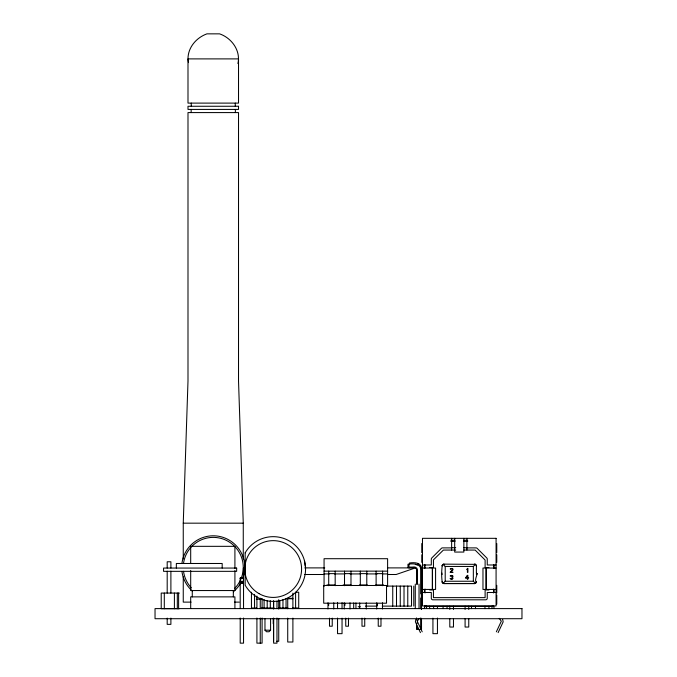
<?xml version="1.0" encoding="UTF-8"?>
<svg xmlns="http://www.w3.org/2000/svg" width="677" height="677" viewBox="0 0 677 677"><rect width="100%" height="100%" fill="white"/><g stroke="black" fill="none" stroke-linecap="round" stroke-linejoin="round"><path stroke-width="1.02" d="M432.451 589.439L432.451 568.037M421.356 567.901L421.348 609.334M442.166 581.915L442.157 581.738A1.836 1.836 0 0 0 443.994 583.566L442.225 582.212A0.948 0.474 -90 0 1 442.166 581.915C441.404 575.298 441.556 572.403 442.166 565.777A0.948 0.474 -90 0 1 442.225 565.481L443.994 564.127A1.836 1.836 0 0 0 442.157 565.964L442.166 565.777M476.396 574.553C478.698 571.777 473.688 581.103 476.388 581.915A0.948 0.474 -90 0 1 476.337 582.212L475.051 583.506A0.999 0.499 0 0 1 474.695 583.566L474.569 583.566A1.836 1.836 0 0 0 476.396 581.738L476.388 581.915M183.255 558.965L183.255 523.169L187.994 381.041L187.994 112.585L238.524 112.585L238.524 381.041L243.263 523.169L243.263 558.965M424.775 605.949L424.31 608.589A7.811 7.726 -25.2 0 0 424.775 605.949L425.334 605.687A1.532 1.515 -25.2 0 0 425.875 606.152A1.515 1.498 -25.2 0 0 426.569 606.313L491.993 606.313A1.515 1.498 25.7 0 0 492.357 606.27M442.157 574.553L441.455 573.851L442.157 573.148M426.518 607.912L426.713 606.313M237.915 63.562C240.885 50.631 231.636 37.963 219.576 33.85L206.942 33.85C196.406 37.65 187.952 47.348 187.994 58.891L187.994 103.107L238.524 103.107L238.524 58.891L187.994 58.891L188.485 62.631M496.351 631.827L501.318 621.215L499.237 618.355M498.111 632.656L503.163 621.858L502.664 619.43M415.89 619.43L415.39 621.858L420.451 632.656M419.317 618.355L417.235 621.215L422.211 631.827M270.572 618.693L270.572 630.194L269.014 631.751L266.526 631.751L264.969 630.194L264.969 618.693M443.113 583.346L445.212 581.247L473.341 581.247L475.44 583.346M443.113 564.347L445.212 566.446L473.341 566.446L475.44 564.347L476.337 565.481A0.948 0.474 -90 0 1 476.396 565.777L476.396 573.148L477.107 573.851M183.255 523.169L243.263 523.169M450.831 540.263L455.054 540.263M463.5 540.263L467.731 540.263M450.84 541.38L455.054 541.38M463.5 541.38L467.722 541.38M451.635 547.735L455.714 547.735M463.863 547.735L466.918 547.735M451.635 547.888L442.496 547.888A1.532 1.532 0 0 0 441.412 548.336L431.757 558A1.532 1.532 0 0 0 431.308 559.084L431.308 564.982L422.482 564.982M466.918 547.888L476.066 547.888A1.532 1.532 0 0 1 477.141 548.336L486.805 558A1.532 1.532 0 0 1 487.254 559.084L487.254 564.982L496.08 564.982M455.714 550.062L443.41 550.062L433.449 559.845L433.449 567.521L429.658 567.521M463.863 550.062L475.144 550.062L485.113 560.031L485.113 567.521L488.904 567.521M443.74 564.144L475.44 564.347M409.627 567.098L415.306 567.098M304.709 567.893L324.748 567.893M388.031 567.893L415.45 567.893L396.155 574.502L387.735 574.502M422.482 568.037L435.582 568.037L435.582 589.439L422.482 589.439M496.08 568.037L482.972 568.037L482.972 589.439L496.08 589.439M324.063 571.143L387.608 571.143M328.709 573.631L335.174 573.631M344.508 573.631L350.982 573.631M360.316 573.631L366.782 573.631M376.116 573.631L382.59 573.631M324.063 573.918L329.267 573.918M334.48 573.918L344.898 573.918M350.102 573.918L360.519 573.918M366.773 573.918L377.191 573.918M382.395 573.918L387.608 573.918M304.608 574.502L324.596 574.502M240.2 578.158L243.542 578.158M240.2 578.403L243.542 578.403M240.2 581.382L243.542 581.315M240.2 581.475L243.542 581.475M240.2 581.594L243.542 581.594M240.2 581.738L243.542 581.738M240.2 581.915L243.542 581.915M240.2 582.118L243.542 582.118M240.2 582.338L243.542 582.338M240.2 582.575L243.542 582.575M240.2 582.821L243.542 582.821M240.2 583.075L243.542 583.075M443.74 583.557L474.695 583.566L443.858 583.566M326.906 584.945L334.827 584.945M343.154 584.945L351.075 584.945M359.402 584.945L367.323 584.945M375.65 584.945L383.571 584.945M387.489 586.096L411.523 586.096L411.523 606.118L382.226 606.118M429.658 589.963L433.449 589.963L433.449 597.63L485.113 597.63L485.113 589.963L488.904 589.963M422.482 592.493L431.308 592.493L431.308 598.273A1.532 1.532 0 0 0 432.831 599.805L485.722 599.805A1.532 1.532 0 0 0 487.254 598.273L487.254 592.493L496.08 592.493M179.329 593.069L161.219 593.069L161.219 608.716L179.329 608.716M260.027 598.705L262.092 598.705M287.725 598.764L292.879 598.764L292.879 593.128M256.338 599.179L262.067 599.179M191.092 602.124L183.255 602.124L183.255 576.863M234.479 602.124L239.243 602.124M365.402 606.118L376.971 606.118M358.209 606.719L360.316 606.719M256.456 608.005L251.446 608.005L251.446 592.248M261.229 608.005L274.126 608.005M278.679 608.005L287.97 608.005M292.633 608.005L298.718 608.005L298.718 592.248L295.612 592.248L295.612 608.005M419.139 629.449L416.516 629.449L416.516 623.162M264.969 630.194L270.572 630.194M276.665 641.28L278.738 641.28L278.738 618.397M414.586 567.605L415.839 568.037L416.516 569.374L416.516 584.412M476.396 573.148L477.09 573.724M474.822 564.144L474.569 564.127A1.836 1.836 0 0 1 476.396 565.964L476.396 565.87M415.365 564.313L417.37 565.024M417.726 563.941L418.394 564.186M420.138 565.422L421.526 568.646L421.517 594.372M421.432 567.935C420.916 562.155 413.579 562.375 409.458 563.002L409.458 564.677M304.464 560.649L305.183 566.167M491.849 606.313L492.035 607.912M377.36 603.342L377.427 605.382M344.864 603.342L344.94 605.382M328.616 603.342L328.692 605.382M496.766 543.521L496.766 552.627M496.766 554.742L496.766 562.384M496.766 585.309L496.766 592.959M496.766 595.066L496.766 604.172M494.134 564.982L494.134 568.477M494.134 589.439L494.134 592.519M493.525 564.77L493.525 568.079M493.525 589.058L493.525 592.959M488.938 606.313L488.938 608.64M486.204 568.037L486.204 589.439M486.111 568.037L486.111 589.439M484.96 606.313L484.96 608.64M475.482 606.313L475.482 608.64M473.341 566.446L473.341 581.247M471.505 606.313L471.505 608.64M468.755 606.253L468.755 609.393M468.755 618.727L468.755 627.046L465.091 627.046L465.091 618.727M466.918 538.325L466.918 550.062M465.091 606.253L465.091 609.393M463.863 538.325L463.863 552.06L454.69 552.077L454.69 538.325M453.472 606.253L453.472 609.393M453.472 618.727L453.472 627.046L449.799 627.046L449.799 618.727M451.635 538.325L451.635 550.062M449.799 606.253L449.799 609.393M447.048 606.313L447.048 608.64M445.212 566.446L445.212 581.247M443.08 606.313L443.08 608.64M437.444 606.55L437.444 608.64M437.444 618.025L437.444 633.664L432.933 633.664L432.933 618.152M433.602 606.313L433.602 608.64M432.358 568.037L432.358 589.439M429.624 606.313L429.624 608.64M425.038 564.77L425.038 568.079M425.038 589.058L425.038 592.959M424.428 564.982L424.428 568.477M424.428 589.439L424.428 592.519M421.796 543.521L421.796 552.627M421.796 554.742L421.796 562.384M421.796 585.309L421.796 592.959M421.796 595.066L421.796 604.172M421.517 598.561L421.517 609.038M421.517 618.465L421.517 628.933M421.348 618.761L421.348 628.18M420.815 593.839L420.815 569.755C421.043 563.239 412.2 563.484 407.96 564.263L407.96 567.605C410.245 568.57 417.159 565.371 417.472 569.746L417.472 584.412M420.815 598.028L420.815 608.505M420.815 617.923L420.815 629.449M419.038 584.09L419.038 608.124M417.472 620.022L417.472 623.162M417.472 626.301L417.472 629.449M416.516 617.923L416.516 620.022M415.28 584.09L415.28 608.124M413.782 586.096L413.782 606.118M408.916 564.263L408.916 567.605M407.766 586.096L407.766 606.118M404.017 586.096L404.017 606.118M400.259 586.096L400.259 606.118M396.502 586.096L396.502 606.118M392.745 586.096L392.745 606.118M387.608 586.358L387.608 558.703L324.063 558.703L324.063 586.358M382.59 571.143L382.59 585.707M382.497 602.792L382.497 608.995M380.982 618.109L380.982 626.208L378.24 626.208L378.24 618.109M376.717 602.792L376.717 608.995M376.116 571.143L376.116 585.707M366.782 571.143L366.782 585.707M366.257 602.792L366.257 608.995M364.734 618.109L364.734 626.208L361.992 626.208L361.992 618.109M360.316 571.143L360.316 585.707M359.69 602.945L359.69 608.124M355.941 602.945L355.941 608.124M353.682 602.945L353.682 608.124M350.982 571.143L350.982 585.707M350.009 602.792L350.009 608.995M348.486 618.109L348.486 626.208L345.744 626.208L345.744 618.109M344.508 571.143L344.508 585.707M344.229 602.792L344.229 608.995M342.046 602.64L342.046 608.851M342.046 618.152L342.046 633.664L337.535 633.664L337.535 618.025M337.535 602.386L337.535 608.64M335.174 571.143L335.174 585.707M333.761 602.792L333.761 608.995M332.238 618.109L332.238 626.208L329.496 626.208L329.496 618.109M328.709 571.143L328.709 585.707M327.981 602.792L327.981 608.995M292.896 608.733L292.896 598.333L287.725 598.333L287.725 608.733M292.896 618.093L292.896 642.016L287.725 642.016L287.725 618.093M286.058 598.553L286.058 608.005M282.961 599.602L282.961 608.005M279.855 600.651L279.855 608.005M278.738 599.678L278.738 609.038M276.969 601.252L276.969 608.598M276.969 618.016L276.969 643.15L273.626 643.15L273.626 618.016M273.626 601.252L273.626 608.598M273.559 600.719L273.559 609.038M273.559 618.397L273.559 641.28M273.22 618.507L273.22 623.762M270.301 600.651L270.301 608.005M267.203 600.651L267.203 608.005M264.098 599.602L264.098 608.005M262.092 599.153L262.092 608.581M262.092 618.008L262.092 643.15L256.913 643.15L256.913 618.008M260.256 598.113L260.256 608.598M260.256 618.016L260.256 643.15M256.913 596.022L256.913 608.598M254.544 594.347L254.544 608.005M243.542 608.598L243.542 577.972L240.2 577.972L240.2 608.598M243.542 618.016L243.542 643.15L240.2 643.15L240.2 618.016M243.39 568.113L243.39 576.956M243.263 576.863L243.263 578.962M235.368 109.42L235.368 112.585M235.266 103.107L235.266 106.264M234.911 568.443L234.911 546.331L190.694 546.331L190.694 563.179M234.911 570.55L234.911 590.547L190.694 590.547L190.694 570.55M234.911 608.445L234.911 596.869L190.694 596.869L190.694 608.445M233.337 590.547L233.337 596.869M222.183 568.062L222.183 563.484L176.342 563.484L176.342 568.062M192.276 590.547L192.276 596.869M191.252 103.107L191.252 106.264M191.151 109.42L191.151 112.585M178.61 593.069L178.61 608.716M177.323 593.069L177.323 608.716M174.404 593.069L174.404 608.716M170.892 568.037L170.892 561.775L167.194 561.775L167.194 568.037M170.892 571.168L170.892 593.069M170.892 618.101L170.892 624.363L167.194 624.363L167.194 618.101M167.194 571.168L167.194 593.069M164.299 593.069L164.299 608.716M181.944 563.264A31.582 31.582 0 0 1 220.93 536.743A31.582 31.582 0 0 1 242.823 578.505M240.614 583.176A31.582 31.582 0 0 1 233.303 591.791M192.429 591.123A31.582 31.582 0 0 1 181.944 571.506M183.509 563.467A30.008 30.008 0 0 1 226.533 540.474A30.008 30.008 0 0 1 234.479 588.601M191.363 587.898A30.008 30.008 0 0 1 183.509 571.303M494.244 608.589A7.811 7.726 25.2 0 1 493.787 605.94L493.228 605.687A1.532 1.515 25.2 0 1 492.687 606.152A1.515 1.498 25.2 0 1 491.993 606.313A1.532 1.532 0 0 0 493.355 605.483M426.197 606.27A1.515 1.498 -25.7 0 0 426.569 606.313A1.532 1.532 0 0 1 425.241 605.543M450.273 568.985L451 568.908A1.845 1.845 0 0 1 452.143 568.908L452.388 569.822L450.103 572.319L453.04 572.319L450.764 571.904L452.964 569.822A1.066 1.066 0 0 0 452.964 568.985L451.821 568.409L450.273 568.985M450.273 575.958L451 575.873A1.845 1.845 0 0 1 452.143 575.873C451.297 578.006 452.769 576.863 452.228 578.793A2.251 2.251 0 0 1 450.924 578.793L450.103 578.37L450.924 579.207A1.989 1.989 0 0 0 452.228 579.207L453.04 578.37L452.388 577.295L452.879 576.787A1.066 1.066 0 0 0 452.879 575.958L451.491 575.374L450.273 575.958M245.167 552.847L245.167 585.216A32.369 32.369 0 0 0 294.004 593.822A32.369 32.369 0 0 0 294.004 544.232A32.369 32.369 0 0 0 245.167 552.847M467.409 568.409L466.918 569.653L467.409 569.069L467.409 572.319L467.9 572.319L467.9 568.409L467.409 568.409M467.35 575.374L465.395 578.124L467.35 578.124L467.35 579.292L467.841 579.292L467.841 578.124L468.653 578.124L468.653 577.625L467.841 577.625L467.841 575.374L467.35 575.374M467.35 576.042L465.962 577.625L467.35 577.625L467.35 576.042M238.524 106.264L187.994 106.264L187.994 109.42L238.524 109.42L238.524 106.264M496.08 538.325L422.482 538.325L422.482 605.949L496.08 605.949L496.08 538.325M236.654 568.062L163.563 568.062L163.563 571.337L236.654 571.337L236.654 568.062M386.525 585.487L323.699 585.487L323.699 603.199L386.525 603.199L386.525 585.487M521.967 608.598L155.033 608.598L155.033 618.71L521.967 618.71L521.967 608.598M259.003 593.619A28.392 28.392 0 0 0 301.587 569.027A28.392 28.392 0 0 0 259.003 544.443A28.392 28.392 0 0 0 259.003 593.619"/></g></svg>
